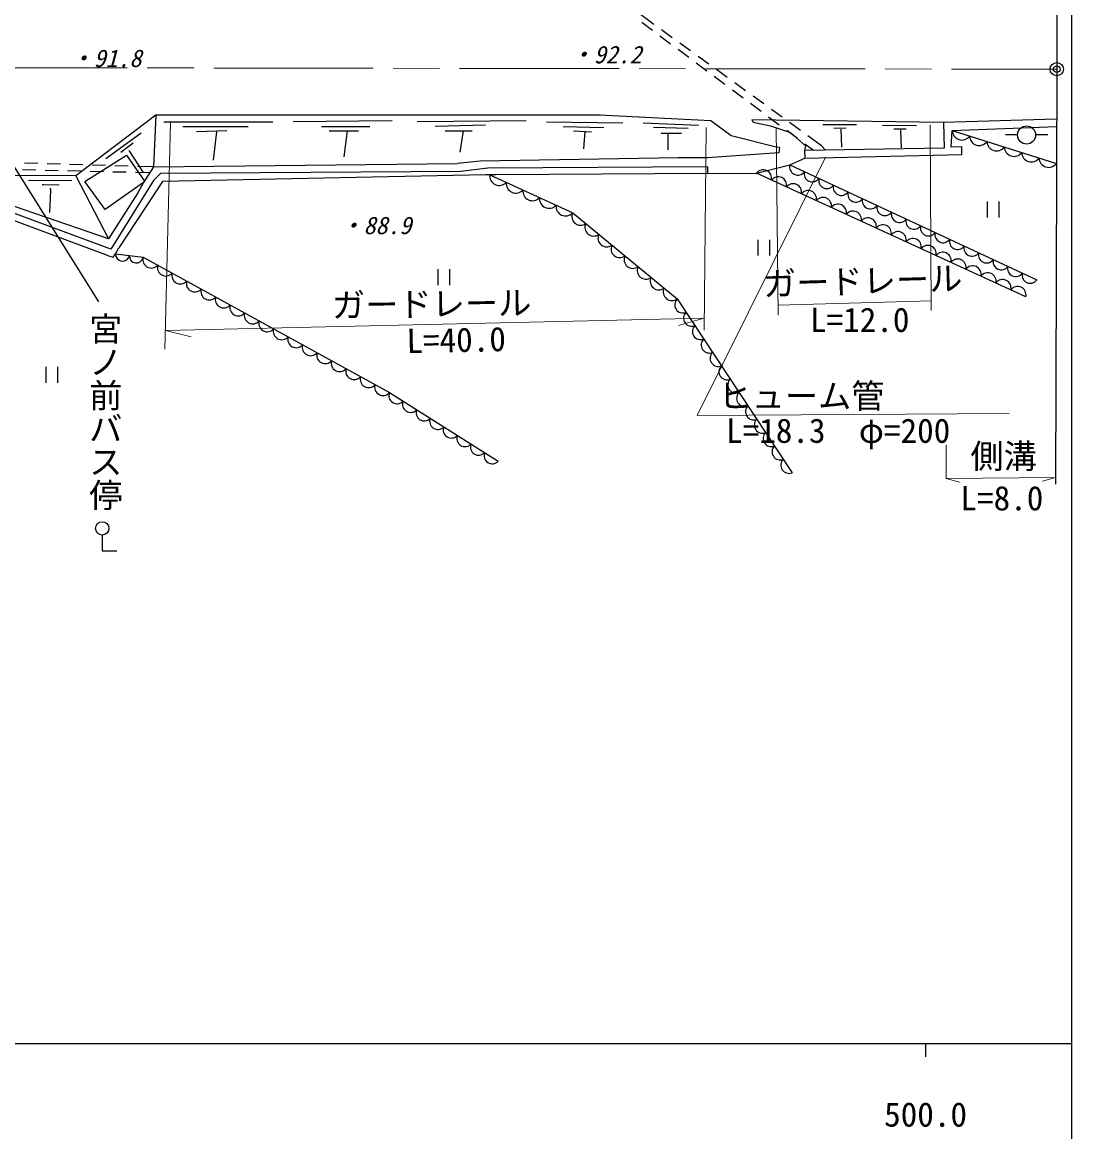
# Model space of a CAD drawing. Units: millimetres, scale not verified. Extents: x 40000 to 680000, y 20000 to 380000.
# Drawn here: x 500044 to 579000, y 198357 to 281832 of the extents above; entities that cross this region are included whole.
import ezdxf
from ezdxf.enums import TextEntityAlignment as Align

# ---------------------------------------------------------------- set-up
doc = ezdxf.new("R2010")
doc.units = ezdxf.units.MM
doc.header["$LTSCALE"] = 1000
doc.header["$PDMODE"] = 32
doc.header["$PDSIZE"] = 500
doc.linetypes.add('CHAIN', pattern=[18.5, 12, -1.5, 3.5, -1.5])
for name, color, linetype, lineweight in [('M-BGD', 7, 'Continuous', 25), ('M-BMK', 2, 'CHAIN', 13), ('M-BMK-SRVR', 3, 'Continuous', 25), ('M-STR-HTXT', 7, 'Continuous', 13), ('M-TTL-BAND', 7, 'Continuous', 25)]:
    doc.layers.add(name, color=color, linetype=linetype, lineweight=lineweight)
doc.layers.add('M-OTRS', color=6, linetype='Continuous')
doc.styles.add('@ＭＳ ゴシック', font='')
doc.styles.add('ＭＳ ゴシック', font='')
doc.styles.get('@ＭＳ ゴシック').set_extended_font_data('@MS Gothic')
doc.styles.get('ＭＳ ゴシック').set_extended_font_data('MS Gothic')

msp = doc.modelspace()

# ---------------------------------------------------------------- linework, layer by layer
at = {"layer": 'M-BGD'}
for p, q in [((547570, 281665), (546544, 282407)), ((547456, 281203), (546654, 281800)), ((548819, 280187), (548017, 280785)), ((548946, 280668), (548137, 281254)), ((550182, 279171), (549380, 279769)), ((550323, 279671), (549513, 280257)), ((551700, 278673), (550890, 279260)), ((551545, 278156), (550743, 278753)), ((553077, 277676), (552267, 278263)), ((552908, 277140), (552107, 277737)), ((554454, 276679), (553644, 277266)), ((554272, 276124), (553470, 276722)), ((555635, 275108), (554833, 275706)), ((555831, 275682), (555021, 276269)), ((510101, 274842), (509931, 270948)), ((543459, 274842), (510101, 274842)), ((551841, 274419), (543459, 274842)), ((556998, 274093), (556196, 274690)), ((557208, 274685), (556398, 275272)), ((497316, 274334), (505783, 260788)), ((510693, 274334), (518906, 274334)), ((512133, 273996), (517043, 273996)), ((527881, 274419), (520430, 274334)), ((522547, 273996), (526187, 273996)), ((537956, 274419), (529743, 274334)), ((534908, 274080), (531098, 273996)), ((539480, 274334), (545237, 274250)), ((540750, 273996), (543798, 273911)), ((546761, 274250), (550910, 274080)), ((550148, 273826), (547523, 273911)), ((558585, 273688), (557775, 274275)), ((560264, 274139), (562815, 274128)), ((561107, 273870), (562039, 273883)), ((564760, 274077), (567311, 274066)), ((565602, 273808), (566535, 273821)), ((506348, 271582), (509006, 273515)), ((515435, 273657), (513149, 273572)), ((514673, 273572), (514419, 271456)), ((523139, 273657), (525341, 273657)), ((524494, 273657), (524240, 271710)), ((531860, 273657), (533892, 273657)), ((533215, 273657), (532961, 272048)), ((541512, 273657), (542867, 273572)), ((542359, 273572), (542274, 272302)), ((548116, 273488), (549640, 273488)), ((548624, 273488), (548624, 272218)), ((558361, 273077), (557559, 273674)), ((560177, 272536), (559152, 273278)), ((561628, 273779), (561670, 272437)), ((566124, 273717), (566165, 272375)), ((570012, 273685), (577845, 271214)), ((574002, 273382), (574915, 273383)), ((576295, 273382), (577209, 273383)), ((507454, 272056), (508382, 272766)), ((508054, 272181), (509146, 270519)), ((559559, 272184), (558922, 272658)), ((560468, 272200), (560177, 272536)), ((534485, 271371), (532791, 271202)), ((549386, 271625), (534485, 271371)), ((551587, 271625), (549386, 271625)), ((501061, 270698), (500061, 270722)), ((501214, 271197), (500215, 271226)), ((502761, 270658), (501761, 270682)), ((502914, 271148), (501914, 271177)), ((504460, 270619), (503460, 270642)), ((504613, 271100), (503614, 271128)), ((506160, 270579), (505160, 270602)), ((506312, 271051), (505313, 271080)), ((507859, 270539), (506860, 270562)), ((508012, 271003), (507012, 271031)), ((509642, 270497), (508559, 270522)), ((509931, 270948), (508711, 270983)), ((509931, 270948), (509169, 269762)), ((509931, 270948), (532791, 271202)), ((533045, 270609), (510439, 270440)), ((535077, 270863), (533045, 270609)), ((551587, 270948), (535077, 270863)), ((551587, 270948), (551585, 270440)), ((575541, 261182), (555280, 270464)), ((557790, 271096), (576371, 262446)), ((500530, 269938), (503770, 269917)), ((504073, 270286), (506545, 265529)), ((506291, 267730), (504767, 269847)), ((509169, 269762), (506291, 267730)), ((509931, 269932), (506714, 264767)), ((510609, 269847), (507307, 264852)), ((509169, 269762), (508746, 269000)), ((510439, 270440), (509931, 269932)), ((534908, 270355), (510609, 269847)), ((535670, 270355), (534908, 270355)), ((551585, 270440), (535670, 270355)), ((508746, 269000), (506545, 265529)), ((506545, 265529), (498671, 268238)), ((572645, 268345), (572645, 267145)), ((573545, 267145), (573545, 268345)), ((506545, 264259), (498586, 267222)), ((506714, 264767), (498671, 267730)), ((555372, 265470), (555372, 264270)), ((556272, 264270), (556272, 265470)), ((531320, 263255), (531320, 262055)), ((532220, 262055), (532220, 263255)), ((501814, 255903), (501814, 254703)), ((502714, 254703), (502714, 255903)), ((506067, 243254), (506067, 242069)), ((506067, 242069), (507168, 242069))]:
    msp.add_line(p, q, dxfattribs=at)
for points in [[(510101, 274842), (504073, 270286), (498673, 270304), (495050, 269022), (487749, 268831)], [(557008, 272405), (556769, 272441), (553382, 273284), (551841, 274419)], [(569336, 274277), (554936, 274475), (555036, 274312), (556339, 274031), (557839, 273538), (558962, 272537), (558893, 272173)], [(577854, 274540), (569336, 274277), (569391, 272356), (558893, 272173), (558908, 271609), (570722, 271874), (570728, 272459), (569932, 272436), (570012, 273685), (577853, 273975)], [(557008, 272405), (556969, 272007), (551587, 271625)], [(504767, 269847), (507885, 271838), (509247, 269884)], [(551585, 270440), (555280, 270464), (557790, 271096), (558908, 271609)], [(535216, 270355), (541456, 267492), (549316, 261015), (557965, 247942)], [(501539, 269615), (501648, 269615), (502813, 269595)], [(502153, 269350), (502163, 269179), (502090, 267519)], [(506545, 264259), (506875, 264166), (507069, 264418), (507307, 264852)], [(507069, 264418), (509149, 264154), (527672, 253965), (535848, 248811)]]:
    msp.add_lwpolyline(points, dxfattribs=at)
for centre, radius in [((575597, 273347), 683), ((506067, 243754), 500)]:
    msp.add_circle(centre, radius, dxfattribs=at)
for centre, radius, start, end in [((570730, 273687), 718, 180.19727, 324.78864), ((572036, 273275), 718, 180.19727, 324.78864), ((573341, 272863), 718, 180.19727, 324.78864), ((574647, 272452), 718, 180.19727, 324.78864), ((575952, 272040), 718, 180.19727, 324.78864), ((577258, 271628), 718, 180.19727, 324.78864), ((555788, 270085), 633, 347.53247, 143.24348), ((558385, 270944), 613, 165.68704, 324.38738), ((559478, 270435), 613, 165.68704, 324.38738), ((535932, 270270), 721, 173.22377, 317.4799), ((537180, 269697), 721, 173.22377, 317.4799), ((556913, 269569), 633, 347.53247, 143.24348), ((558039, 269053), 633, 347.53247, 143.24348), ((560571, 269926), 613, 165.68704, 324.38738), ((538428, 269125), 721, 173.22377, 317.4799), ((559164, 268538), 633, 347.53247, 143.24348), ((561664, 269418), 613, 165.68704, 324.38738), ((562757, 268909), 613, 165.68704, 324.38738), ((539676, 268552), 721, 173.22377, 317.4799), ((540924, 267979), 721, 173.22377, 317.4799), ((560290, 268022), 633, 347.53247, 143.24348), ((561416, 267507), 633, 347.53247, 143.24348), ((563849, 268400), 613, 165.68704, 324.38738), ((564942, 267891), 613, 165.68704, 324.38738), ((542046, 267207), 655, 154.20785, 306.80687), ((562541, 266991), 633, 347.53247, 143.24348), ((566035, 267382), 613, 165.68704, 324.38738), ((543028, 266397), 655, 154.20785, 306.80687), ((563667, 266475), 633, 347.53247, 143.24348), ((564792, 265960), 633, 347.53247, 143.24348), ((567128, 266874), 613, 165.68704, 324.38738), ((568221, 266365), 613, 165.68704, 324.38738), ((544011, 265587), 655, 154.20785, 306.80687), ((565918, 265444), 633, 347.53247, 143.24348), ((567044, 264928), 633, 347.53247, 143.24348), ((569314, 265856), 613, 165.68704, 324.38738), ((570407, 265347), 613, 165.68704, 324.38738), ((544993, 264778), 655, 154.20785, 306.80687), ((568169, 264413), 633, 347.53247, 143.24348), ((571500, 264838), 613, 165.68704, 324.38738), ((507592, 264376), 525, 175.48907, 350.08241), ((508632, 264245), 525, 175.48907, 350.08241), ((509760, 263974), 637, 163.57684, 318.79219), ((545976, 263968), 655, 154.20785, 306.80687), ((569295, 263897), 633, 347.53247, 143.24348), ((570420, 263382), 633, 347.53247, 143.24348), ((572593, 264330), 613, 165.68704, 324.38738), ((573686, 263821), 613, 165.68704, 324.38738), ((510849, 263375), 637, 163.57684, 318.79219), ((511939, 262776), 637, 163.57684, 318.79219), ((546958, 263158), 655, 154.20785, 306.80687), ((571546, 262866), 633, 347.53247, 143.24348), ((572672, 262350), 633, 347.53247, 143.24348), ((574779, 263312), 613, 165.68704, 324.38738), ((575872, 262803), 613, 165.68704, 324.38738), ((513029, 262176), 637, 163.57684, 318.79219), ((547941, 262349), 655, 154.20785, 306.80687), ((573797, 261835), 633, 347.53247, 143.24348), ((514118, 261577), 637, 163.57684, 318.79219), ((548923, 261539), 655, 154.20785, 306.80687), ((574923, 261319), 633, 347.53247, 143.24348), ((515208, 260977), 637, 163.57684, 318.79219), ((516297, 260378), 637, 163.57684, 318.79219), ((549743, 260574), 614, 134.14942, 292.83033), ((517387, 259779), 637, 163.57684, 318.79219), ((550408, 259569), 614, 134.14942, 292.83033), ((518477, 259179), 637, 163.57684, 318.79219), ((551074, 258563), 614, 134.14942, 292.83033), ((519566, 258580), 637, 163.57684, 318.79219), ((520656, 257980), 637, 163.57684, 318.79219), ((551739, 257558), 614, 134.14942, 292.83033), ((521745, 257381), 637, 163.57684, 318.79219), ((522835, 256782), 637, 163.57684, 318.79219), ((523925, 256182), 637, 163.57684, 318.79219), ((552404, 256552), 614, 134.14942, 292.83033), ((525014, 255583), 637, 163.57684, 318.79219), ((553070, 255546), 614, 134.14942, 292.83033), ((526104, 254983), 637, 163.57684, 318.79219), ((553735, 254541), 614, 134.14942, 292.83033), ((527193, 254384), 637, 163.57684, 318.79219), ((528245, 253740), 615, 158.53721, 317.00528), ((554400, 253535), 614, 134.14942, 292.83033), ((529266, 253095), 615, 158.53721, 317.00528), ((555066, 252530), 614, 134.14942, 292.83033), ((530288, 252451), 615, 158.53721, 317.00528), ((531310, 251807), 615, 158.53721, 317.00528), ((532332, 251163), 615, 158.53721, 317.00528), ((555731, 251524), 614, 134.14942, 292.83033), ((533354, 250518), 615, 158.53721, 317.00528), ((556396, 250518), 614, 134.14942, 292.83033), ((534376, 249874), 615, 158.53721, 317.00528), ((557062, 249513), 614, 134.14942, 292.83033), ((535398, 249230), 615, 158.53721, 317.00528), ((557727, 248507), 614, 134.14942, 292.83033)]:
    msp.add_arc(centre, radius, start, end, dxfattribs=at)
at = {"layer": 'M-BMK'}
msp.add_line((477448, 278435), (577864, 278298), dxfattribs=at)
at = {"layer": 'M-BMK-SRVR'}
for p, q in [((578003, 329283), (577864, 278298)), ((577864, 278298), (577779, 247075))]:
    msp.add_line(p, q, dxfattribs=at)
msp.add_circle((577864, 278298), 500, dxfattribs=at)
msp.add_point((577864, 278298), dxfattribs=at)
at = {"layer": 'M-OTRS'}
msp.add_point((577864, 278298), dxfattribs=at)
at = {"layer": 'M-STR-HTXT'}
for p, q in [((511201, 274250), (510778, 257232)), ((551503, 273911), (551333, 258671)), ((556752, 273911), (556912, 259794)), ((568341, 274102), (568430, 260139)), ((560473, 271669), (550825, 252236)), ((568436, 260872), (556903, 260536)), ((551343, 259574), (510813, 258642)), ((551343, 259574), (549424, 259013)), ((510813, 258642), (512756, 258169)), ((550825, 252236), (574278, 252406)), ((569537, 247495), (569537, 250035)), ((577781, 247587), (569537, 247495)), ((569537, 247495), (570540, 247238)), ((577781, 247587), (576784, 247308))]:
    msp.add_line(p, q, dxfattribs=at)
at = {"layer": 'M-TTL-BAND'}
for p, q in [((579000, 20000), (579000, 370000)), ((40000, 205000), (579000, 205000)), ((568000, 205000), (568000, 204000))]:
    msp.add_line(p, q, dxfattribs=at)

# ---------------------------------------------------------------- texts
at = {"layer": 'M-BGD', "style": 'ＭＳ ゴシック', "oblique": 15}
for s, p in [('・91.8', (503621, 278063)), ('・92.2', (541244, 278341)), ('・88.9', (523925, 265489))]:
    msp.add_text(s, height=1320, dxfattribs=at).set_placement(p, align=Align.BOTTOM_LEFT)
at = {"layer": 'M-BGD', "style": '@ＭＳ ゴシック'}
msp.add_text('宮ノ前バス停', height=1833, rotation=270, dxfattribs=at).set_placement((504830, 260030), align=Align.BOTTOM_LEFT)
at = {"layer": 'M-STR-HTXT', "style": 'ＭＳ ゴシック'}
for s, rotation, p in [('ガードレール', 1.672, (555814, 260679)), ('ガードレール', 0.799, (523365, 259065)), ('L=40.0', 1.208, (528977, 256385))]:
    msp.add_text(s, height=1833, rotation=rotation, dxfattribs=at).set_placement(p, align=Align.BOTTOM_LEFT)
for s, p in [('L=12.0', (559306, 257981)), ('ヒューム管', (552412, 252248)), ('L=18.3\u3000φ=200', (552993, 249637)), ('側溝', (571371, 247719)), ('L=8.0', (570624, 244558))]:
    msp.add_text(s, height=1833, dxfattribs=at).set_placement(p, align=Align.BOTTOM_LEFT)
at = {"layer": 'M-TTL-BAND', "style": 'ＭＳ ゴシック'}
msp.add_text('500.0', height=1833, dxfattribs=at).set_placement((568000, 198195), align=Align.BOTTOM_CENTER)

doc.saveas('drawing.dxf')
